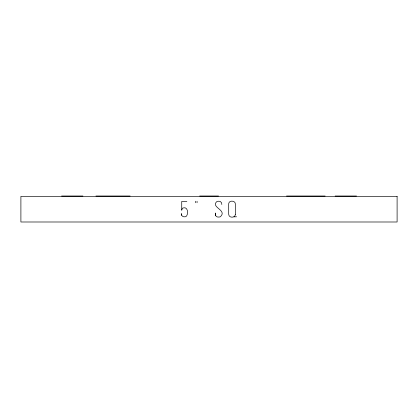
<?xml version="1.0" encoding="UTF-8"?>
<svg xmlns="http://www.w3.org/2000/svg" width="418" height="418" viewBox="0 0 418 418"><rect width="100%" height="100%" fill="white"/><g stroke="black" fill="none" stroke-linecap="round" stroke-linejoin="round"><path stroke-width="0.63" d="M233.96 216.848L236.588 216.785M61.577 196.005L82.952 196.005M95.926 196.005L130.144 196.005M199.637 196.005L218.541 196.005M286.523 196.005L325.126 196.005M335.131 196.005L356.507 196.005M186.862 201.445L181.731 201.445L181.731 210.238L182.29 208.504L182.964 207.971C187.786 206.252 188.555 213.206 186.543 216.096C184.667 217.841 180.91 216.456 181.412 213.655L181.605 215.228M215.62 215.463L215.427 213.123L215.62 215.463A2.524 2.524 0 0 0 217.93 217.01A5.8 5.8 0 0 0 220.291 216.806C227.82 210.092 210.139 207.307 216.952 201.481A5.8 5.8 0 0 1 220.291 201.481L221.613 202.84L221.817 204.527M197.061 201.236L197.061 202.751M195.713 201.236L195.713 202.751M235.371 214.324C235.418 218.149 228.646 218.154 228.698 214.324L228.698 204.015A2.842 2.842 0 0 1 230.365 201.419C232.392 200.656 235.365 201.466 235.371 204.015L235.371 214.324M397.1 196.345L20.9 196.345L20.9 221.995L397.1 221.995L397.1 196.345"/></g></svg>
